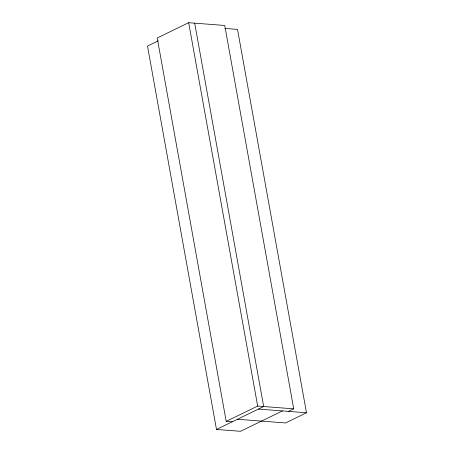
<?xml version="1.0" encoding="UTF-8"?>
<svg xmlns="http://www.w3.org/2000/svg" width="454" height="454" viewBox="0 0 454 454"><rect width="100%" height="100%" fill="white"/><g stroke="black" fill="none" stroke-linecap="round" stroke-linejoin="round"><path stroke-width="0.68" d="M288.472 411.386L293.715 408.844L224.736 25.469L188.688 22.7L157.226 37.977L226.206 421.352L232.215 421.811M158.31 40.832L147.505 46.081L216.484 429.45L240.518 431.3L282.462 410.927M226.206 421.352L257.668 406.069L293.715 408.844M216.484 429.45L263.678 406.534L194.698 23.16M224.792 28.426L237.516 29.402L306.495 412.777L285.521 422.963L237.459 419.263M258.434 409.082L306.495 412.777M188.688 22.7L257.668 406.069"/></g></svg>
